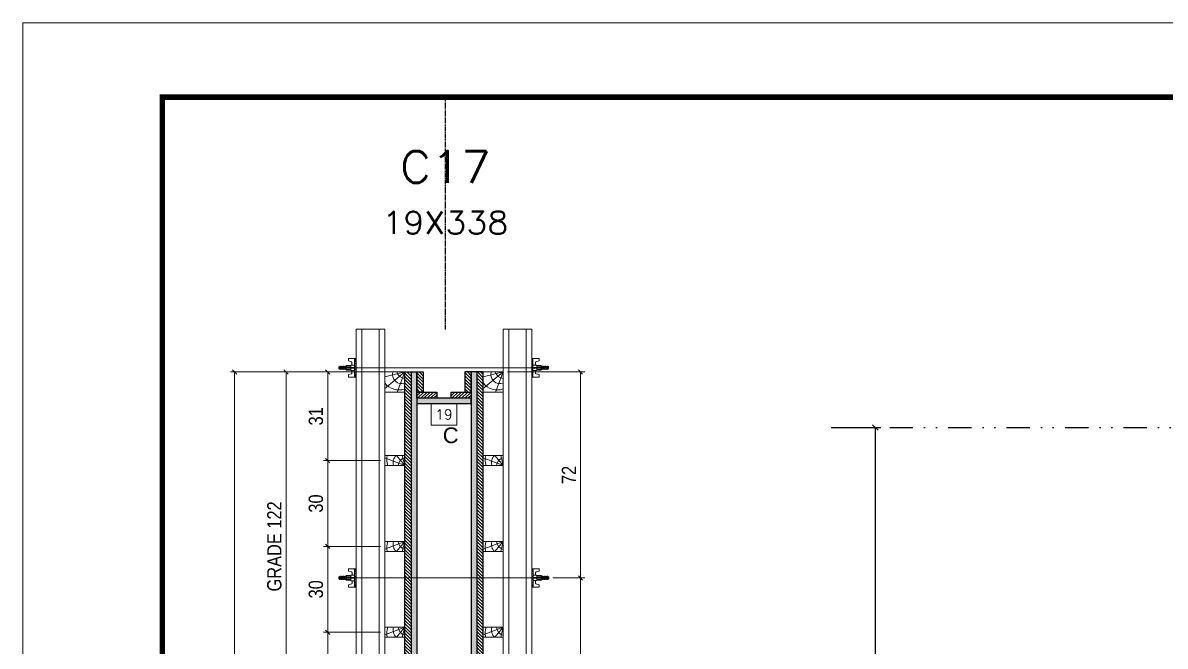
# Model space of a CAD drawing. Extents: x 2949 to 9203, y -16089 to 12527.
# Drawn here: x 7718 to 8332, y -13077 to -12742 of the extents above; entities that cross this region are included whole.
import ezdxf
from ezdxf.enums import TextEntityAlignment as Align

# ---------------------------------------------------------------- set-up
doc = ezdxf.new("R2010")
doc.units = 0
for name, pattern in [('DASHED', [0.75, 0.5, -0.25]), ('DIVIDE2', [0.625, 0.25, -0.125, 0, -0.125, 0, -0.125]), ('HIDDEN', [0.375, 0.25, -0.125])]:
    doc.linetypes.add(name, pattern=pattern)
for name, color, linetype in [('CHAPA', 1, 'Continuous'), ('COTA', 241, 'Continuous'), ('Cota Seção (2x)', 4, 'Continuous'), ('cotas', 4, 'Continuous'), ('MEIO_PONT', 93, 'Continuous'), ('Nível', 160, 'Continuous'), ('SARRAFO', 251, 'Continuous'), ('Texto de Titulo', 7, 'Continuous'), ('Texto Qtd Sarr', 242, 'Continuous'), ('TEXTO_GERAL', 7, 'Continuous')]:
    doc.layers.add(name, color=color, linetype=linetype)
doc.layers.add('FELIPE', color=2, linetype='Continuous', lineweight=13, plot=False)
for name, color, linetype, lineweight in [('Folhas', 255, 'Continuous', 9), ('Hachura', 251, 'Continuous', 9), ('Madeira', 126, 'Continuous', 18), ('Perfil Metálico', 224, 'Continuous', 18), ('SARRAFO DE PRESSAO', 251, 'DASHED', 9), ('Texto Seção', 7, 'Continuous', 15)]:
    doc.layers.add(name, color=color, linetype=linetype, lineweight=lineweight)
doc.styles.add('ARIAL', font='arial.ttf')
doc.styles.add('COTA TECNICA', font='techl___.ttf', dxfattribs={"height": 10})
doc.styles.add('COTA TECNICA 2X', font='techl___.ttf', dxfattribs={"height": 10})
doc.styles.add('ROMANS', font='romans.shx')
doc.dimstyles.new('PAINEL', dxfattribs={"dimtxt": 10, "dimasz": 3, "dimexe": 3, "dimexo": 3, "dimgap": 3, "dimtad": 1, "dimdec": 1, "dimzin": 12, "dimdsep": 46, "dimtxsty": 'COTA TECNICA', "dimblk1": 'OBLIQUE', "dimblk2": 'OBLIQUE', "dimsah": 1, "dimcen": 0.9, "dimclrd": 4, "dimclre": 4, "dimclrt": 240, "dimadec": 1, "dimazin": 3, "dimtfac": 1, "dimtdec": 1, "dimtmove": 0, "dimatfit": 3, "dimfxl": 1, "dimtolj": 1, "dimtzin": 12, "dimarcsym": 0})
doc.dimstyles.new('SECAO PILAR', dxfattribs={"dimtxt": 10, "dimasz": 3, "dimexe": 3, "dimexo": 3, "dimgap": 3, "dimtad": 1, "dimdec": 1, "dimlfac": 0.5, "dimzin": 12, "dimdsep": 46, "dimtxsty": 'COTA TECNICA 2X', "dimblk1": 'OBLIQUE', "dimblk2": 'OBLIQUE', "dimsah": 1, "dimcen": 0.9, "dimclrd": 256, "dimclre": 256, "dimclrt": 256, "dimadec": 1, "dimazin": 3, "dimtfac": 1, "dimtdec": 1, "dimtmove": 0, "dimatfit": 3, "dimfxl": 1, "dimtolj": 1, "dimtzin": 12, "dimarcsym": 0})
doc.dimstyles.new('SECÇÃO 2', dxfattribs={"dimtxt": 7, "dimasz": 6, "dimexe": 0.18, "dimexo": 2, "dimgap": -4, "dimtad": 3, "dimdec": 1, "dimlfac": 0.5, "dimzin": 12, "dimdsep": 46, "dimtxsty": 'ROMANS', "dimblk": 'ARCHTICK', "dimcen": 0.09, "dimse1": 1, "dimse2": 1, "dimsd1": 1, "dimsd2": 1, "dimclrd": 180, "dimclre": 5, "dimclrt": 1, "dimadec": 0, "dimazin": 3, "dimtfac": 1, "dimtdec": 1, "dimtofl": 0, "dimtmove": 0, "dimatfit": 3, "dimldrblk": 'ARCHTICK', "dimfxl": 1, "dimtolj": 1, "dimtzin": 0, "dimarcsym": 0})
pattern_1 = [(135, (113126.8113, 42849.4211), (-1.12253202, -1.12253202), [])]
pattern_2 = [(135, (113118.4113, 42714.4012), (-1.12253202, -1.12253202), [])]

# ---------------------------------------------------------------- blocks, each defined once
blk = doc.blocks.new('9999999999')
at = {"layer": 'Folhas'}
blk.add_lwpolyline([(98138.98, 34190.21), (99623.98, 34190.21), (99623.98, 35240.21), (98138.98, 35240.21)], close=True, dxfattribs=at)
at = {"layer": 'Folhas', "color": 30, "const_width": 3}
blk.add_lwpolyline([(98213.98, 34230.21), (99583.98, 34230.21), (99583.98, 35200.21), (98213.98, 35200.21)], close=True, dxfattribs=at)
blk = doc.blocks.new('titulo1')
at = {"layer": 'Defpoints', "color": 252, "linetype": 'HIDDEN', "ltscale": 2}
blk.add_line((0, 0), (0, 125), dxfattribs=at)
at = {"layer": 'Defpoints', "style": 'ROMANS', "oblique": 15}
blk.add_attdef('FOLHA', text='', height=10, dxfattribs=at).set_placement((0, 15.58), align=Align.MIDDLE_CENTER)
at = {"layer": 'Texto Qtd Sarr', "color": 3, "style": 'ROMANS', "oblique": 15}
for tag, height, p in [('TITULO', 17, (0, 71.45)), ('SEÇÃO', 12, (0, 41.55))]:
    blk.add_attdef(tag, text='', height=height, dxfattribs=at).set_placement(p, align=Align.MIDDLE_CENTER)
blk = doc.blocks.new('*D161')
at = {"layer": 'Cota Seção (2x)', "color": 180, "lineweight": -2, "transparency": 16777216}
for p, q in [((136046.22, 33703.28), (136028.22, 33703.28)), ((136028.22, 33703.28), (136028.22, 33688.28)), ((136046.22, 33688.28), (136046.22, 33703.28)), ((136028.22, 33688.28), (136046.22, 33688.28))]:
    blk.add_line(p, q, dxfattribs=at)
at = {"layer": 'Defpoints', "color": 0, "transparency": 16777216}
for p in [(136018.22, 33686.15), (136018.22, 33684.28), (136056.22, 33686.15)]:
    blk.add_point(p, dxfattribs=at)
at = {"layer": 'Cota Seção (2x)', "color": 1, "transparency": 16777216, "insert": (136037.22, 33695.78), "char_height": 7, "attachment_point": 5, "style": 'ROMANS'}
blk.add_mtext('\\A1;19', dxfattribs=at)
blk = doc.blocks.new('_ArchTick')
at = {"color": 0, "linetype": 'ByBlock', "const_width": 0.15}
blk.add_lwpolyline([(-0.5, -0.5), (0.5, 0.5)], dxfattribs=at)
blk = doc.blocks.new('_Oblique')
at = {"color": 0, "linetype": 'ByBlock', "lineweight": -2}
blk.add_line((-0.5, -0.5), (0.5, 0.5), dxfattribs=at)
blk = doc.blocks.new('*D149')
at = {"layer": 'COTA', "lineweight": -2, "transparency": 16777216}
for p, q in [((136014.55, 33725.47), (135887.9, 33725.47)), ((135890.9, 33725.47), (135890.9, 33005.45)), ((136014.55, 33005.45), (135887.9, 33005.45))]:
    blk.add_line(p, q, dxfattribs=at)
at = {"layer": 'Defpoints', "color": 0, "transparency": 16777216}
for p in [(136017.55, 33725.47), (135890.9, 33005.45), (136017.55, 33005.45)]:
    blk.add_point(p, dxfattribs=at)
at = {"layer": 'COTA', "lineweight": -2, "transparency": 16777216, "xscale": 3, "yscale": 3, "zscale": 3}
for p, rotation in [((135890.9, 33725.47), 90), ((135890.9, 33005.45), 270)]:
    blk.add_blockref('_Oblique', p, dxfattribs=dict(at, rotation=rotation))
at = {"layer": 'COTA', "transparency": 16777216, "insert": (135882.68, 33365.46), "char_height": 10, "attachment_point": 5, "rotation": 90, "style": 'COTA TECNICA 2X'}
blk.add_mtext('\\A1;360 - PAINEL', dxfattribs=at)
blk = doc.blocks.new('C')
at = {"layer": 'Hachura', "color": 0}
for p, q in [((0, 3.22), (0, -3.22)), ((0.45, 3.22), (0, 3.22)), ((0.46, 3.16), (0, 3.16)), ((0.46, 3.05), (0, 3.05)), ((0.46, 2.88), (0, 2.88)), ((0, 2.75), (0, -1.16)), ((0.46, 2.65), (0, 2.65)), ((0.46, 2.23), (0, 2.23)), ((0.46, 1.51), (0, 1.51)), ((0.39, 0.49), (0.17, 0.49)), ((0.45, -3.23), (0.45, 3.22)), ((0.45, 3.22), (2.58, 3.22)), ((1.74, 0.97), (0.45, 0.97)), ((1.45, 0.1), (0.45, 0.1)), ((1.35, 1.94), (1.35, 0.96)), ((2.58, 2.39), (1.47, 2.09)), ((1.74, -0.97), (1.74, 0.97)), ((1.74, 0.97), (1.74, 0.84)), ((1.74, 0.97), (1.74, 0.84)), ((1.74, 0.84), (3.35, 0.84)), ((3.35, 0.45), (1.74, 0.45)), ((2.58, 3.22), (2.58, 2.39)), ((3.32, 0.84), (3.32, -0.84)), ((3.35, 0.84), (3.35, -0.84)), ((3.68, 0.45), (3.35, 0.45)), ((3.84, -0.52), (3.35, 0.45)), ((3.35, 0.06), (3.67, -0.57)), ((3.68, 0.45), (4.16, -0.52)), ((3.72, 0.5), (4.25, -0.57)), ((4.37, -0.55), (3.83, 0.53)), ((4.15, 0.45), (3.93, 0.45)), ((4.42, -0.52), (3.93, 0.45)), ((4.15, 0.45), (4.26, 0.45)), ((4.26, 0.45), (4.74, -0.52)), ((4.3, 0.5), (4.83, -0.57)), ((4.95, -0.55), (4.41, 0.53)), ((4.51, 0.45), (4.84, 0.45)), ((5, -0.52), (4.51, 0.45)), ((4.84, 0.45), (5.32, -0.52)), ((4.88, 0.5), (5.41, -0.57)), ((5.53, -0.55), (4.99, 0.53)), ((5.58, -0.52), (5.09, 0.45)), ((5.42, 0.45), (5.09, 0.45)), ((5.58, -0.52), (5.09, 0.45)), ((5.42, 0.45), (5.74, -0.19)), ((5.46, 0.5), (5.74, -0.07)), ((5.74, 0.19), (5.57, 0.53)), ((5.74, 0.32), (5.68, 0.45)), ((5.68, 0.45), (5.74, 0.45)), ((5.74, 0.45), (5.9, 0.29)), ((5.74, 0.45), (5.74, -0.52)), ((5.9, -0.36), (5.9, 0.29)), ((0.45, 0), (0, 0)), ((0.46, -1.52), (0, -1.52)), ((0.46, -2.23), (0, -2.23)), ((0.46, -2.65), (0, -2.65)), ((0.46, -2.88), (0, -2.88)), ((0.46, -3.05), (0, -3.05)), ((0.46, -3.16), (0, -3.16)), ((0, -3.22), (2.57, -3.22)), ((0.08, -0.48), (0.29, -0.48)), ((0.29, -0.48), (0.4, -0.48)), ((0.45, 0), (0.45, -0.97)), ((0.45, -0.16), (1.45, -0.16)), ((0.45, -0.65), (0.45, -0.32)), ((0.45, -3.23), (0.45, -0.65)), ((0.45, -0.97), (1.74, -0.97)), ((1.35, -1.94), (1.35, -0.97)), ((2.58, -2.39), (1.47, -2.1)), ((3.35, -0.32), (1.74, -0.32)), ((3.35, -0.84), (1.74, -0.84)), ((2.58, -3.23), (2.58, -2.39)), ((3.35, -0.07), (3.58, -0.52)), ((3.35, -0.52), (3.58, -0.52)), ((3.84, -0.52), (4.16, -0.52)), ((4.42, -0.52), (4.74, -0.52)), ((4.63, -0.52), (4.74, -0.52)), ((5, -0.52), (5.32, -0.52)), ((5.58, -0.52), (5.74, -0.52)), ((5.74, -0.52), (5.9, -0.36)), ((5.74, -0.52), (5.74, -0.52))]:
    blk.add_line(p, q, dxfattribs=at)
for centre, radius, start, end in [((1.52, 1.94), 0.161, 104.7436, 180), ((1.44, -0.03), 0.129, 272.695, 87.305), ((3.81, 0.39), 0.143, 25.5688, 154.4312), ((4.39, 0.39), 0.143, 25.5688, 154.4312), ((4.97, 0.39), 0.143, 25.5688, 154.4312), ((5.55, 0.39), 0.143, 25.5688, 154.4312), ((0.17, -0.37), 0.174, 221.744, 317.8592), ((1.52, -1.94), 0.161, 180, 255.2564), ((3.71, -0.4), 0.174, 222.1408, 318.256), ((4.29, -0.4), 0.174, 222.1408, 318.256), ((4.87, -0.4), 0.174, 222.1408, 318.256), ((5.45, -0.4), 0.174, 222.1408, 318.256), ((5.61, -0.4), 0.174, 317.8592, 318.256)]:
    blk.add_arc(centre, radius, start, end, dxfattribs=at)
blk = doc.blocks.new('PONTALETE')
at = {"layer": 'Madeira'}
for q in [(2.71, 7), (7, 5.76), (7, 1.74)]:
    blk.add_line((0, 0), q, dxfattribs=at)
blk.add_lwpolyline([(0, 0), (7, 0), (7, 7), (0, 7)], close=True, dxfattribs=at)
for centre, radius, start, end in [((2.04, 0.06), 6.23, 37.2818, 109.0913), ((1.09, 0.9), 3.19, 343.603, 109.9847), ((-0.21, -0.78), 3.09, 14.6322, 86.0383)]:
    blk.add_arc(centre, radius, start, end, dxfattribs=at)
blk = doc.blocks.new('MEIO PONTALETE')
at = {"layer": 'Madeira'}
for q in [(2.71, 7), (3.5, 2.88), (3.5, 0.87)]:
    blk.add_line((0, 0), q, dxfattribs=at)
blk.add_lwpolyline([(0, 0), (3.5, 0), (3.5, 7), (0, 7)], close=True, dxfattribs=at)
for centre, radius, start, end in [((2.04, 0.06), 6.23, 76.4499, 109.0913), ((1.09, 0.9), 3.19, 40.9063, 109.9847), ((-0.21, -0.78), 3.09, 14.6322, 86.0383)]:
    blk.add_arc(centre, radius, start, end, dxfattribs=at)
blk = doc.blocks.new('*D137')
at = {"layer": 'COTA', "lineweight": -2, "transparency": 16777216}
for p, q in [((135992.82, 33725.47), (135952.94, 33725.47)), ((135955.94, 33725.47), (135955.94, 33663.47)), ((135992.82, 33663.47), (135952.94, 33663.47))]:
    blk.add_line(p, q, dxfattribs=at)
at = {"layer": 'Defpoints', "color": 0, "transparency": 16777216}
for p in [(135995.82, 33725.47), (135955.94, 33663.47), (135995.82, 33663.47)]:
    blk.add_point(p, dxfattribs=at)
at = {"layer": 'COTA', "lineweight": -2, "transparency": 16777216, "xscale": 3, "yscale": 3, "zscale": 3}
for p, rotation in [((135955.94, 33725.47), 90), ((135955.94, 33663.47), 270)]:
    blk.add_blockref('_Oblique', p, dxfattribs=dict(at, rotation=rotation))
at = {"layer": 'COTA', "transparency": 16777216, "insert": (135947.72, 33694.47), "char_height": 10, "attachment_point": 5, "rotation": 90, "style": 'COTA TECNICA 2X'}
blk.add_mtext('\\A1;31', dxfattribs=at)
blk = doc.blocks.new('*D138')
at = {"layer": 'COTA', "lineweight": -2, "transparency": 16777216}
for p, q in [((135992.82, 33663.47), (135952.94, 33663.47)), ((135955.94, 33663.47), (135955.94, 33603.47)), ((135992.82, 33603.47), (135952.94, 33603.47))]:
    blk.add_line(p, q, dxfattribs=at)
at = {"layer": 'Defpoints', "color": 0, "transparency": 16777216}
for p in [(135995.82, 33663.47), (135955.94, 33603.47), (135995.82, 33603.47)]:
    blk.add_point(p, dxfattribs=at)
at = {"layer": 'COTA', "lineweight": -2, "transparency": 16777216, "xscale": 3, "yscale": 3, "zscale": 3}
for p, rotation in [((135955.94, 33663.47), 90), ((135955.94, 33603.47), 270)]:
    blk.add_blockref('_Oblique', p, dxfattribs=dict(at, rotation=rotation))
at = {"layer": 'COTA', "transparency": 16777216, "insert": (135947.72, 33633.47), "char_height": 10, "attachment_point": 5, "rotation": 90, "style": 'COTA TECNICA 2X'}
blk.add_mtext('\\A1;30', dxfattribs=at)
blk = doc.blocks.new('*D139')
at = {"layer": 'COTA', "lineweight": -2, "transparency": 16777216}
for p, q in [((135992.82, 33603.47), (135952.94, 33603.47)), ((135955.94, 33603.47), (135955.94, 33543.47)), ((135992.82, 33543.47), (135952.94, 33543.47))]:
    blk.add_line(p, q, dxfattribs=at)
at = {"layer": 'Defpoints', "color": 0, "transparency": 16777216}
for p in [(135995.82, 33603.47), (135955.94, 33543.47), (135995.82, 33543.47)]:
    blk.add_point(p, dxfattribs=at)
at = {"layer": 'COTA', "lineweight": -2, "transparency": 16777216, "xscale": 3, "yscale": 3, "zscale": 3}
for p, rotation in [((135955.94, 33603.47), 90), ((135955.94, 33543.47), 270)]:
    blk.add_blockref('_Oblique', p, dxfattribs=dict(at, rotation=rotation))
at = {"layer": 'COTA', "transparency": 16777216, "insert": (135947.72, 33573.47), "char_height": 10, "attachment_point": 5, "rotation": 90, "style": 'COTA TECNICA 2X'}
blk.add_mtext('\\A1;30', dxfattribs=at)
blk = doc.blocks.new('*D140')
at = {"layer": 'COTA', "lineweight": -2, "transparency": 16777216}
for p, q in [((135992.82, 33543.47), (135952.94, 33543.47)), ((135955.94, 33543.47), (135955.94, 33481.47)), ((135992.82, 33481.47), (135952.94, 33481.47))]:
    blk.add_line(p, q, dxfattribs=at)
at = {"layer": 'Defpoints', "color": 0, "transparency": 16777216}
for p in [(135995.82, 33543.47), (135955.94, 33481.47), (135995.82, 33481.47)]:
    blk.add_point(p, dxfattribs=at)
at = {"layer": 'COTA', "lineweight": -2, "transparency": 16777216, "xscale": 3, "yscale": 3, "zscale": 3}
for p, rotation in [((135955.94, 33543.47), 90), ((135955.94, 33481.47), 270)]:
    blk.add_blockref('_Oblique', p, dxfattribs=dict(at, rotation=rotation))
at = {"layer": 'COTA', "transparency": 16777216, "insert": (135947.72, 33512.47), "char_height": 10, "attachment_point": 5, "rotation": 90, "style": 'COTA TECNICA 2X'}
blk.add_mtext('\\A1;31', dxfattribs=at)
blk = doc.blocks.new('*D141')
at = {"layer": 'COTA', "lineweight": -2, "transparency": 16777216}
for p, q in [((135992.82, 33725.47), (135923.82, 33725.47)), ((135926.82, 33481.47), (135926.82, 33725.47)), ((135992.82, 33481.47), (135923.82, 33481.47))]:
    blk.add_line(p, q, dxfattribs=at)
at = {"layer": 'Defpoints', "color": 0, "transparency": 16777216}
for p in [(135926.82, 33725.47), (135995.82, 33725.47), (135995.82, 33481.47)]:
    blk.add_point(p, dxfattribs=at)
at = {"layer": 'COTA', "lineweight": -2, "transparency": 16777216, "xscale": 3, "yscale": 3, "zscale": 3}
for p, rotation in [((135926.82, 33725.47), 90), ((135926.82, 33481.47), 270)]:
    blk.add_blockref('_Oblique', p, dxfattribs=dict(at, rotation=rotation))
at = {"layer": 'COTA', "transparency": 16777216, "insert": (135918.72, 33603.47), "char_height": 10, "attachment_point": 5, "rotation": 90, "style": 'COTA TECNICA 2X'}
blk.add_mtext('\\A1;GRADE 122', dxfattribs=at)
blk = doc.blocks.new('*D157')
at = {"layer": 'COTA', "lineweight": -2, "transparency": 16777216}
for p, q in [((136113.42, 33581.46), (136135.68, 33581.46)), ((136132.68, 33437.53), (136132.68, 33581.46)), ((136113.42, 33437.53), (136135.68, 33437.53))]:
    blk.add_line(p, q, dxfattribs=at)
at = {"layer": 'Defpoints', "color": 0, "transparency": 16777216}
for p in [(136110.42, 33581.46), (136132.68, 33581.46), (136110.42, 33437.53)]:
    blk.add_point(p, dxfattribs=at)
at = {"layer": 'COTA', "lineweight": -2, "transparency": 16777216, "xscale": 3, "yscale": 3, "zscale": 3}
for p, rotation in [((136132.68, 33581.46), 90), ((136132.68, 33437.53), 270)]:
    blk.add_blockref('_Oblique', p, dxfattribs=dict(at, rotation=rotation))
at = {"layer": 'COTA', "transparency": 16777216, "insert": (136124.61, 33509.49), "char_height": 10, "attachment_point": 5, "rotation": 90, "style": 'COTA TECNICA 2X'}
blk.add_mtext('\\A1;72', dxfattribs=at)
blk = doc.blocks.new('*D142')
at = {"layer": 'COTA', "lineweight": -2, "transparency": 16777216}
for p, q in [((136081.62, 33725.47), (136135.68, 33725.47)), ((136132.68, 33581.46), (136132.68, 33725.47)), ((136113.42, 33581.46), (136135.68, 33581.46))]:
    blk.add_line(p, q, dxfattribs=at)
at = {"layer": 'Defpoints', "color": 0, "transparency": 16777216}
for p in [(136078.62, 33725.47), (136132.68, 33725.47), (136110.42, 33581.46)]:
    blk.add_point(p, dxfattribs=at)
at = {"layer": 'COTA', "lineweight": -2, "transparency": 16777216, "xscale": 3, "yscale": 3, "zscale": 3}
for p, rotation in [((136132.68, 33725.47), 90), ((136132.68, 33581.46), 270)]:
    blk.add_blockref('_Oblique', p, dxfattribs=dict(at, rotation=rotation))
at = {"layer": 'COTA', "transparency": 16777216, "insert": (136124.61, 33653.46), "char_height": 10, "attachment_point": 5, "rotation": 90, "style": 'COTA TECNICA 2X'}
blk.add_mtext('\\A1;72', dxfattribs=at)
blk = doc.blocks.new('*D144')
at = {"layer": 'COTA', "color": 180, "lineweight": -2, "transparency": 16777216}
for p, q in [((136052.22, 33378.46), (136037.22, 33378.46)), ((136037.22, 33378.46), (136037.22, 33352.46)), ((136052.22, 33352.46), (136052.22, 33378.46)), ((136037.22, 33352.46), (136052.22, 33352.46))]:
    blk.add_line(p, q, dxfattribs=at)
at = {"layer": 'Defpoints', "color": 0, "transparency": 16777216}
for p in [(136056.22, 33703.47), (136056.22, 33027.45), (136056.22, 33027.45)]:
    blk.add_point(p, dxfattribs=at)
at = {"layer": 'COTA', "color": 1, "transparency": 16777216, "insert": (136044.72, 33365.46), "char_height": 7, "attachment_point": 5, "rotation": 90, "style": 'ROMANS'}
blk.add_mtext('\\A1;338', dxfattribs=at)
blk = doc.blocks.new('*D3038')
at = {"layer": 'cotas', "color": 4, "linetype": 'ByBlock', "lineweight": -2, "transparency": 16777216}
for p, q in [((8155.19, -12959.63), (8178.91, -12959.63)), ((8175.91, -12959.63), (8175.91, -13400.63)), ((8155.19, -13400.63), (8178.91, -13400.63))]:
    blk.add_line(p, q, dxfattribs=at)
at = {"layer": 'Defpoints', "color": 0, "linetype": 'ByBlock', "transparency": 16777216}
for p in [(8152.19, -12959.63), (8152.19, -13400.63), (8175.91, -13400.63)]:
    blk.add_point(p, dxfattribs=at)
at = {"layer": 'cotas', "color": 4, "linetype": 'ByBlock', "lineweight": -2, "transparency": 16777216, "xscale": 3, "yscale": 3, "zscale": 3}
for p, rotation in [((8175.91, -12959.63), 90), ((8175.91, -13400.63), 270)]:
    blk.add_blockref('_Oblique', p, dxfattribs=dict(at, rotation=rotation))
at = {"layer": 'cotas', "color": 240, "linetype": 'ByBlock', "transparency": 16777216, "insert": (8167.83, -13164.79), "char_height": 10, "attachment_point": 5, "rotation": 90, "style": 'COTA TECNICA'}
blk.add_mtext('\\A1;441', dxfattribs=at)
blk = doc.blocks.new('C16')
at = {"layer": 'Hachura'}
h = blk.add_hatch(dxfattribs=at)
h.set_pattern_fill('ANSI31', color=256, scale=0.5, angle=450, style=0)
h.set_pattern_definition(pattern_2)
h.paths.add_polyline_path([(136009.82, 33725.47), (136014.22, 33725.47), (136014.22, 33005.45), (136009.82, 33005.45)])
h = blk.add_hatch(color=256, dxfattribs=at)
h.dxf.hatch_style = 1
h.paths.add_polyline_path([(136018.22, 33005.45), (136014.22, 33005.45), (136014.22, 33725.47), (136018.22, 33725.47)])
h = blk.add_hatch(dxfattribs=at)
h.set_pattern_fill('ANSI31', color=256, scale=0.5, angle=450, style=0)
h.set_pattern_definition(pattern_1)
h.paths.add_polyline_path([(136018.22, 33711.47), (136022.62, 33711.47), (136022.62, 33725.47), (136018.22, 33725.47)])
h = blk.add_hatch(dxfattribs=at)
h.set_pattern_fill('ANSI31', color=256, scale=0.5, angle=450, style=0)
h.set_pattern_definition(pattern_1)
h.paths.add_polyline_path([(136056.22, 33711.47), (136051.82, 33711.47), (136051.82, 33725.47), (136056.22, 33725.47)])
h = blk.add_hatch(color=256, dxfattribs=at)
h.dxf.hatch_style = 1
h.paths.add_polyline_path([(136056.22, 33005.45), (136060.22, 33005.45), (136060.22, 33725.47), (136056.22, 33725.47)])
h = blk.add_hatch(dxfattribs=at)
h.set_pattern_fill('ANSI31', color=256, scale=0.5, angle=450, style=0)
h.set_pattern_definition(pattern_2)
h.paths.add_polyline_path([(136064.62, 33725.47), (136060.22, 33725.47), (136060.22, 33005.45), (136064.62, 33005.45)])
h = blk.add_hatch(dxfattribs=at)
h.set_pattern_fill('ANSI31', color=256, scale=0.5, angle=540, style=0)
h.set_pattern_definition([(225, (126529.2676, 10782.0611), (1.12253202, -1.12253202), [])])
h.paths.add_polyline_path([(136018.22, 33711.47), (136018.22, 33707.07), (136032.22, 33707.07), (136032.22, 33711.47)])
h = blk.add_hatch(color=256, dxfattribs=at)
h.dxf.hatch_style = 1
h.paths.add_polyline_path([(136018.22, 33707.07), (136018.22, 33703.47), (136056.22, 33703.47), (136056.22, 33707.07)])
h = blk.add_hatch(dxfattribs=at)
h.set_pattern_fill('ANSI31', color=256, scale=0.5, angle=540, style=0)
h.set_pattern_definition([(225, (126553.2676, 10782.0611), (1.12253202, -1.12253202), [])])
h.paths.add_polyline_path([(136042.22, 33711.47), (136042.22, 33707.07), (136056.22, 33707.07), (136056.22, 33711.47)])
at = {"layer": 'CHAPA'}
for points in [[(136018.22, 33005.45), (136009.82, 33005.45), (136009.82, 33725.47), (136018.22, 33725.47)], [(136056.22, 33005.45), (136064.62, 33005.45), (136064.62, 33725.47), (136056.22, 33725.47)], [(136018.22, 33707.07), (136018.22, 33703.47), (136056.22, 33703.47), (136056.22, 33707.07)]]:
    blk.add_lwpolyline(points, close=True, dxfattribs=at)
at = {"layer": 'COTA', "linetype": 'ByBlock'}
for p, q in [((136014.22, 33725.47), (136014.22, 33005.45)), ((136060.22, 33725.47), (136060.22, 33005.45))]:
    blk.add_line(p, q, dxfattribs=at)
at = {"layer": 'Hachura'}
for p, q in [((135964.83, 33728.38), (136105.55, 33728.39)), ((135964.84, 33581.45), (136105.56, 33581.46))]:
    blk.add_line(p, q, dxfattribs=at)
at = {"layer": 'Madeira'}
for points in [[(135995.82, 33481.47), (136009.82, 33481.47), (136009.82, 33725.47), (135995.82, 33725.47)], [(136064.62, 33481.47), (136078.62, 33481.47), (136078.62, 33725.47), (136064.62, 33725.47)]]:
    blk.add_lwpolyline(points, close=True, dxfattribs=at)
at = {"layer": 'Perfil Metálico'}
for p, q in [((135975.82, 33755.53), (135975.82, 32971.53)), ((135975.82, 33755.53), (135995.82, 33755.53)), ((135979.82, 32971.53), (135979.82, 33755.53)), ((135991.82, 32971.53), (135991.82, 33755.53)), ((135995.82, 33755.53), (135995.82, 32971.53)), ((136078.62, 33755.53), (136078.62, 32971.53)), ((136098.62, 33755.53), (136078.62, 33755.53)), ((136082.62, 32971.53), (136082.62, 33755.53)), ((136094.62, 32971.53), (136094.62, 33755.53)), ((136098.62, 33755.53), (136098.62, 32971.53))]:
    blk.add_line(p, q, dxfattribs=at)
at = {"layer": 'SARRAFO'}
for points in [[(136022.62, 33725.47), (136022.62, 33711.47), (136018.22, 33711.47), (136018.22, 33725.47)], [(136022.62, 33725.47), (136022.62, 33711.47), (136018.22, 33711.47), (136018.22, 33725.47)], [(136051.82, 33725.47), (136051.82, 33711.47), (136056.22, 33711.47), (136056.22, 33725.47)], [(136051.82, 33725.47), (136051.82, 33711.47), (136056.22, 33711.47), (136056.22, 33725.47)], [(136032.22, 33707.07), (136018.22, 33707.07), (136018.22, 33711.47), (136032.22, 33711.47)], [(136032.22, 33707.07), (136018.22, 33707.07), (136018.22, 33711.47), (136032.22, 33711.47)], [(136056.22, 33707.07), (136042.22, 33707.07), (136042.22, 33711.47), (136056.22, 33711.47)], [(136056.22, 33707.07), (136042.22, 33707.07), (136042.22, 33711.47), (136056.22, 33711.47)]]:
    blk.add_lwpolyline(points, close=True, dxfattribs=at)
at = {"layer": 'Hachura', "linetype": 'Continuous', "yscale": 2, "zscale": 2, "rotation": 180}
for p, xscale in [((135975.63, 33728.38), 2), ((136098.55, 33728.38), -2), ((135975.64, 33581.45), 2), ((136098.62, 33581.46), -2)]:
    blk.add_blockref('C', p, dxfattribs=dict(at, xscale=xscale))
at = {"layer": 'MEIO_PONT'}
for name, p, xscale, yscale, zscale, rotation in [('PONTALETE', (136009.82, 33725.47), 2, 2, 2, 180), ('PONTALETE', (136078.62, 33725.47), 2, 2, 2, 180), ('MEIO PONTALETE', (136009.82, 33659.97), 1.999999997962732, 1.999999997962732, 1.999999997962732, 90), ('MEIO PONTALETE', (136078.62, 33659.97), 1.999999997962732, 1.999999997962732, 1.999999997962732, 90), ('MEIO PONTALETE', (136009.82, 33606.97), -1.999999997962732, 1.999999997962732, 1.999999997962732, 90), ('MEIO PONTALETE', (136078.62, 33606.97), -1.999999997962732, 1.999999997962732, 1.999999997962732, 90), ('MEIO PONTALETE', (136009.82, 33546.97), -1.999999997962732, 1.999999997962732, 1.999999997962732, 90), ('MEIO PONTALETE', (136078.62, 33546.97), -1.999999997962732, 1.999999997962732, 1.999999997962732, 90)]:
    blk.add_blockref(name, p, dxfattribs=dict(at, xscale=xscale, yscale=yscale, zscale=zscale, rotation=rotation))
at = {"layer": 'TEXTO_GERAL', "style": 'ARIAL'}
blk.add_text('C', height=11, dxfattribs=at).set_placement((136041.94, 33681.21), align=Align.MIDDLE_CENTER)
at = {"layer": 'COTA'}
for base, p1, p2, text, picture, middle in [((135890.9, 33005.45), (136017.55, 33725.47), (136017.55, 33005.45), '<> - PAINEL', '*D149', (135882.68, 33365.46)), ((135926.82, 33725.47), (135995.82, 33481.47), (135995.82, 33725.47), 'GRADE <>', '*D141', (135918.72, 33603.47))]:
    dim = blk.add_linear_dim(base=base, p1=p1, p2=p2, angle=90, text=text, dimstyle='SECAO PILAR', dxfattribs=at)
    dim.commit()
    dim.dimension.update_dxf_attribs({"geometry": picture, "text_midpoint": middle})
for base, p1, p2, dimstyle, picture, middle in [((135955.94, 33663.47), (135995.82, 33725.47), (135995.82, 33663.47), 'SECAO PILAR', '*D137', (135947.72, 33694.47)), ((136132.68, 33725.47), (136110.42, 33581.46), (136078.62, 33725.47), 'SECAO PILAR', '*D142', (136124.61, 33653.46)), ((136056.22, 33027.45), (136056.22, 33703.47), (136056.22, 33027.45), 'SECÇÃO 2', '*D144', (136044.72, 33365.46)), ((135955.94, 33603.47), (135995.82, 33663.47), (135995.82, 33603.47), 'SECAO PILAR', '*D138', (135947.72, 33633.47)), ((135955.94, 33543.47), (135995.82, 33603.47), (135995.82, 33543.47), 'SECAO PILAR', '*D139', (135947.72, 33573.47)), ((136132.68, 33581.46), (136110.42, 33437.53), (136110.42, 33581.46), 'SECAO PILAR', '*D157', (136124.61, 33509.49)), ((135955.94, 33481.47), (135995.82, 33543.47), (135995.82, 33481.47), 'SECAO PILAR', '*D140', (135947.72, 33512.47))]:
    dim = blk.add_linear_dim(base=base, p1=p1, p2=p2, angle=90, dimstyle=dimstyle, dxfattribs=at)
    dim.commit()
    dim.dimension.update_dxf_attribs({"geometry": picture, "text_midpoint": middle})
at = {"layer": 'Cota Seção (2x)'}
dim = blk.add_linear_dim(base=(136018.22, 33684.28), p1=(136056.22, 33686.15), p2=(136018.22, 33686.15), angle=180, dimstyle='SECÇÃO 2', dxfattribs=at)
dim.commit()
dim.dimension.update_dxf_attribs({"geometry": '*D161', "text_midpoint": (136037.22, 33695.78)})

msp = doc.modelspace()

# ---------------------------------------------------------------- linework, layer by layer
at = {"layer": 'Nível', "color": 4, "linetype": 'DIVIDE2', "ltscale": 50}
msp.add_line((8152.19, -12959.63), (9162.53, -12959.63), dxfattribs=at)

# ---------------------------------------------------------------- block references
at = {"layer": 'FELIPE', "linetype": 'ByBlock', "xscale": 0.7692035576454694, "yscale": 0.7692035576454694, "zscale": 0.7692035576454694}
msp.add_blockref('C16', (-96696.34, -38871.52), dxfattribs=at)
at = {"layer": 'SARRAFO DE PRESSAO', "color": 6, "linetype": 'ByBlock'}
msp.add_blockref('9999999999', (-90421.44, -47982.12), dxfattribs=at)
at = {"layer": 'Texto Seção'}
ref = msp.add_blockref('titulo1', (7944.73, -12906.92), dxfattribs=at)
ref.add_attrib('TITULO', 'C17', dxfattribs={"layer": 'Texto de Titulo', "color": 7, "height": 17, "style": 'ROMANS', "width": 1.1}).set_placement((7944.73, -12819.42), align=Align.MIDDLE_CENTER)
ref.add_attrib('SEÇÃO', '19X338', dxfattribs={"layer": 'Texto de Titulo', "color": 7, "height": 12, "style": 'ROMANS', "width": 1.1}).set_placement((7944.73, -12849.42), align=Align.MIDDLE_CENTER)

# ---------------------------------------------------------------- dimensions: what is measured, and where the dimension line sits
at = {"layer": 'cotas', "linetype": 'ByBlock'}
dim = msp.add_linear_dim(base=(8175.91, -13400.63), p1=(8152.19, -12959.63), p2=(8152.19, -13400.63), angle=90, dimstyle='PAINEL', dxfattribs=at)
dim.commit()
dim.dimension.update_dxf_attribs({"geometry": '*D3038', "text_midpoint": (8175.91, -13164.79), "dimtype": 160})

doc.saveas('drawing.dxf')
